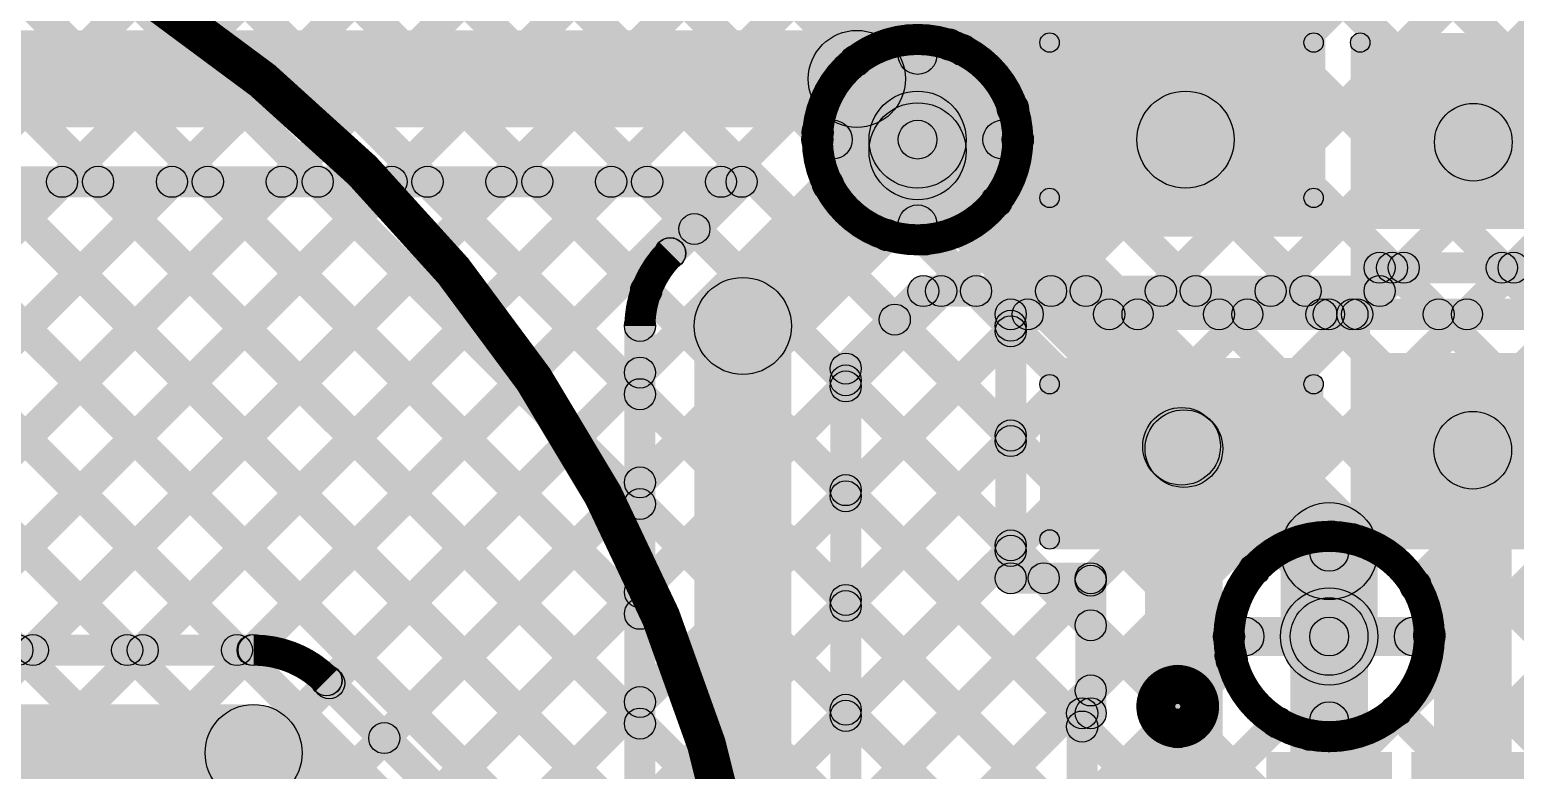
# Model space of a CAD drawing. Header units: millimetres. Extents: x 0 to 5.55, y 0 to 1.02.
# Drawn here: x 1.4253 to 1.8079, y 0.5805 to 0.7713 of the extents above; entities that cross this region are included whole.
import ezdxf

# ---------------------------------------------------------------- set-up
doc = ezdxf.new("R2010")
doc.units = ezdxf.units.MM
doc.header["$MEASUREMENT"] = 0
for name, color, linetype in [('BottomLayer', 5, 'Continuous'), ('BottomOverlay', 54, 'Continuous'), ('BottomPaste', 16, 'Continuous'), ('BottomSolder', 6, 'Continuous'), ('TopLayer', 1, 'Continuous'), ('TopOverlay', 2, 'Continuous'), ('TopSolder', 216, 'Continuous'), ('ViaHoleLayer', 16, 'Continuous')]:
    doc.layers.add(name, color=color, linetype=linetype)

# ---------------------------------------------------------------- blocks, each defined once
blk = doc.blocks.new('SOT_23_6_B_6')
at = {"layer": 'BottomLayer'}
for points in [[(-0.07323, 0.04961), (-0.02913, 0.04961), (-0.02913, 0.0252), (-0.07323, 0.0252)], [(0.02913, 0.04961), (0.07323, 0.04961), (0.07323, 0.0252), (0.02913, 0.0252)], [(-0.07323, 0.0122), (-0.02913, 0.0122), (-0.02913, -0.0122), (-0.07323, -0.0122)], [(0.02913, 0.0122), (0.07323, 0.0122), (0.07323, -0.0122), (0.02913, -0.0122)], [(-0.07323, -0.0252), (-0.02913, -0.0252), (-0.02913, -0.04961), (-0.07323, -0.04961)], [(0.02913, -0.0252), (0.07323, -0.0252), (0.07323, -0.04961), (0.02913, -0.04961)]]:
    blk.add_hatch(color=5, dxfattribs=at).paths.add_polyline_path(points)
at = {"layer": 'BottomOverlay'}
h = blk.add_hatch(color=54, dxfattribs=at)
edge = h.paths.add_edge_path()
edge.add_arc((-0.03, 0.06), 0.005, 0, 360)
for points in [[(0.031, 0.065), (0.031, 0.055), (-0.03, 0.055), (-0.03, 0.065)], [(0.034, -0.055), (0.034, -0.065), (-0.03, -0.065), (-0.03, -0.055)]]:
    blk.add_hatch(color=54, dxfattribs=at).paths.add_polyline_path(points)
h = blk.add_hatch(color=54, dxfattribs=at)
edge = h.paths.add_edge_path()
edge.add_arc((0.031, 0.06), 0.005, 0, 360)
h = blk.add_hatch(color=54, dxfattribs=at)
edge = h.paths.add_edge_path()
edge.add_arc((-0.09466, -0.039), 0.005, 0, 360)
h = blk.add_hatch(color=54, dxfattribs=at)
edge = h.paths.add_edge_path()
edge.add_arc((-0.08334, -0.039), 0.005, 0, 360)
h = blk.add_hatch(color=54, dxfattribs=at)
edge = h.paths.add_edge_path()
edge.add_arc((-0.03, -0.06), 0.005, 0, 360)
h = blk.add_hatch(color=54, dxfattribs=at)
edge = h.paths.add_edge_path()
edge.add_arc((0.034, -0.06), 0.005, 0, 360)
at = {"layer": 'BottomPaste'}
for points in [[(-0.07323, 0.04961), (-0.02913, 0.04961), (-0.02913, 0.0252), (-0.07323, 0.0252)], [(0.02913, 0.04961), (0.07323, 0.04961), (0.07323, 0.0252), (0.02913, 0.0252)], [(-0.07323, 0.0122), (-0.02913, 0.0122), (-0.02913, -0.0122), (-0.07323, -0.0122)], [(0.02913, 0.0122), (0.07323, 0.0122), (0.07323, -0.0122), (0.02913, -0.0122)], [(-0.07323, -0.0252), (-0.02913, -0.0252), (-0.02913, -0.04961), (-0.07323, -0.04961)], [(0.02913, -0.0252), (0.07323, -0.0252), (0.07323, -0.04961), (0.02913, -0.04961)]]:
    blk.add_hatch(color=16, dxfattribs=at).paths.add_polyline_path(points)
at = {"layer": 'BottomSolder'}
for points in [[(-0.07723, 0.05361), (-0.02513, 0.05361), (-0.02513, 0.0212), (-0.07723, 0.0212)], [(0.02513, 0.05361), (0.07723, 0.05361), (0.07723, 0.0212), (0.02513, 0.0212)], [(-0.07723, 0.0162), (-0.02513, 0.0162), (-0.02513, -0.0162), (-0.07723, -0.0162)], [(0.02513, 0.0162), (0.07723, 0.0162), (0.07723, -0.0162), (0.02513, -0.0162)], [(-0.07723, -0.0212), (-0.02513, -0.0212), (-0.02513, -0.05361), (-0.07723, -0.05361)], [(0.02513, -0.0212), (0.07723, -0.0212), (0.07723, -0.05361), (0.02513, -0.05361)]]:
    blk.add_hatch(color=6, dxfattribs=at).paths.add_polyline_path(points)
at = {"layer": 'BottomOverlay', "const_width": 0.01}
blk.add_lwpolyline([(-0.08334, -0.039, 1), (-0.09466, -0.039, 1)], format="xyb", close=True, dxfattribs=at)
at = {"layer": 'BottomOverlay'}
for centre in [(-0.03, 0.06), (0.031, 0.06), (-0.09466, -0.039), (-0.08334, -0.039), (-0.03, -0.06), (0.034, -0.06)]:
    blk.add_circle(centre, 0.005, dxfattribs=at)
blk = doc.blocks.new('RES_0805_B_21')
at = {"layer": 'BottomLayer'}
for points in [[(-0.06, 0.025), (-0.02, 0.025), (-0.02, -0.025), (-0.06, -0.025)], [(0.02, 0.025), (0.06, 0.025), (0.06, -0.025), (0.02, -0.025)]]:
    blk.add_hatch(color=5, dxfattribs=at).paths.add_polyline_path(points)
at = {"layer": 'BottomOverlay'}
h = blk.add_hatch(color=54, dxfattribs=at)
edge = h.paths.add_edge_path()
edge.add_arc((-0.064, 0.029), 0.0025, 0, 360)
h = blk.add_hatch(color=54, dxfattribs=at)
edge = h.paths.add_edge_path()
edge.add_arc((-0.064, 0.029), 0.0025, 0, 360)
for points in [[(0.064, 0.0315), (0.064, 0.0265), (-0.064, 0.0265), (-0.064, 0.0315)], [(-0.0615, -0.029), (-0.0665, -0.029), (-0.0665, 0.029), (-0.0615, 0.029)], [(0.0665, -0.029), (0.0615, -0.029), (0.0615, 0.029), (0.0665, 0.029)], [(0.064, -0.0265), (0.064, -0.0315), (-0.064, -0.0315), (-0.064, -0.0265)]]:
    blk.add_hatch(color=54, dxfattribs=at).paths.add_polyline_path(points)
h = blk.add_hatch(color=54, dxfattribs=at)
edge = h.paths.add_edge_path()
edge.add_arc((0.064, 0.029), 0.0025, 0, 360)
h = blk.add_hatch(color=54, dxfattribs=at)
edge = h.paths.add_edge_path()
edge.add_arc((0.064, 0.029), 0.0025, 0, 360)
h = blk.add_hatch(color=54, dxfattribs=at)
edge = h.paths.add_edge_path()
edge.add_arc((-0.064, -0.029), 0.0025, 0, 360)
h = blk.add_hatch(color=54, dxfattribs=at)
edge = h.paths.add_edge_path()
edge.add_arc((-0.064, -0.029), 0.0025, 0, 360)
h = blk.add_hatch(color=54, dxfattribs=at)
edge = h.paths.add_edge_path()
edge.add_arc((0.064, -0.029), 0.0025, 0, 360)
h = blk.add_hatch(color=54, dxfattribs=at)
edge = h.paths.add_edge_path()
edge.add_arc((0.064, -0.029), 0.0025, 0, 360)
at = {"layer": 'BottomPaste'}
for points in [[(-0.06, 0.025), (-0.02, 0.025), (-0.02, -0.025), (-0.06, -0.025)], [(0.02, 0.025), (0.06, 0.025), (0.06, -0.025), (0.02, -0.025)]]:
    blk.add_hatch(color=16, dxfattribs=at).paths.add_polyline_path(points)
at = {"layer": 'BottomSolder'}
for points in [[(-0.064, 0.029), (-0.016, 0.029), (-0.016, -0.029), (-0.064, -0.029)], [(0.016, 0.029), (0.064, 0.029), (0.064, -0.029), (0.016, -0.029)]]:
    blk.add_hatch(color=6, dxfattribs=at).paths.add_polyline_path(points)
at = {"layer": 'BottomOverlay'}
for centre in [(-0.064, 0.029), (-0.064, 0.029), (0.064, 0.029), (0.064, 0.029), (-0.064, -0.029), (-0.064, -0.029), (0.064, -0.029), (0.064, -0.029)]:
    blk.add_circle(centre, 0.0025, dxfattribs=at)
blk = doc.blocks.new('C__0805_B_28')
at = {"layer": 'BottomLayer'}
for points in [[(-0.06, 0.03), (-0.02, 0.03), (-0.02, -0.03), (-0.06, -0.03)], [(0.02, 0.03), (0.06, 0.03), (0.06, -0.03), (0.02, -0.03)]]:
    blk.add_hatch(color=5, dxfattribs=at).paths.add_polyline_path(points)
at = {"layer": 'BottomOverlay'}
h = blk.add_hatch(color=54, dxfattribs=at)
edge = h.paths.add_edge_path()
edge.add_arc((-0.064, 0.034), 0.0025, 0, 360)
h = blk.add_hatch(color=54, dxfattribs=at)
edge = h.paths.add_edge_path()
edge.add_arc((-0.064, 0.034), 0.0025, 0, 360)
for points in [[(-0.024, 0.0365), (-0.024, 0.0315), (-0.064, 0.0315), (-0.064, 0.0365)], [(0.064, 0.0365), (0.064, 0.0315), (0.024, 0.0315), (0.024, 0.0365)], [(-0.0615, -0.034), (-0.0665, -0.034), (-0.0665, 0.034), (-0.0615, 0.034)], [(0.0665, -0.034), (0.0615, -0.034), (0.0615, 0.034), (0.0665, 0.034)], [(-0.024, -0.0315), (-0.024, -0.0365), (-0.064, -0.0365), (-0.064, -0.0315)], [(0.064, -0.0315), (0.064, -0.0365), (0.024, -0.0365), (0.024, -0.0315)]]:
    blk.add_hatch(color=54, dxfattribs=at).paths.add_polyline_path(points)
h = blk.add_hatch(color=54, dxfattribs=at)
edge = h.paths.add_edge_path()
edge.add_arc((-0.024, 0.034), 0.0025, 0, 360)
h = blk.add_hatch(color=54, dxfattribs=at)
edge = h.paths.add_edge_path()
edge.add_arc((0.024, 0.034), 0.0025, 0, 360)
h = blk.add_hatch(color=54, dxfattribs=at)
edge = h.paths.add_edge_path()
edge.add_arc((0.064, 0.034), 0.0025, 0, 360)
h = blk.add_hatch(color=54, dxfattribs=at)
edge = h.paths.add_edge_path()
edge.add_arc((0.064, 0.034), 0.0025, 0, 360)
h = blk.add_hatch(color=54, dxfattribs=at)
edge = h.paths.add_edge_path()
edge.add_arc((-0.064, -0.034), 0.0025, 0, 360)
h = blk.add_hatch(color=54, dxfattribs=at)
edge = h.paths.add_edge_path()
edge.add_arc((-0.064, -0.034), 0.0025, 0, 360)
h = blk.add_hatch(color=54, dxfattribs=at)
edge = h.paths.add_edge_path()
edge.add_arc((-0.024, -0.034), 0.0025, 0, 360)
h = blk.add_hatch(color=54, dxfattribs=at)
edge = h.paths.add_edge_path()
edge.add_arc((0.024, -0.034), 0.0025, 0, 360)
h = blk.add_hatch(color=54, dxfattribs=at)
edge = h.paths.add_edge_path()
edge.add_arc((0.064, -0.034), 0.0025, 0, 360)
h = blk.add_hatch(color=54, dxfattribs=at)
edge = h.paths.add_edge_path()
edge.add_arc((0.064, -0.034), 0.0025, 0, 360)
at = {"layer": 'BottomPaste'}
for points in [[(-0.06, 0.03), (-0.02, 0.03), (-0.02, -0.03), (-0.06, -0.03)], [(0.02, 0.03), (0.06, 0.03), (0.06, -0.03), (0.02, -0.03)]]:
    blk.add_hatch(color=16, dxfattribs=at).paths.add_polyline_path(points)
at = {"layer": 'BottomSolder'}
for points in [[(-0.06276, 0.03276), (-0.01724, 0.03276), (-0.01724, -0.03276), (-0.06276, -0.03276)], [(0.01724, 0.03276), (0.06276, 0.03276), (0.06276, -0.03276), (0.01724, -0.03276)]]:
    blk.add_hatch(color=6, dxfattribs=at).paths.add_polyline_path(points)
at = {"layer": 'BottomOverlay'}
for centre in [(-0.064, 0.034), (-0.064, 0.034), (-0.024, 0.034), (0.024, 0.034), (0.064, 0.034), (0.064, 0.034), (-0.064, -0.034), (-0.064, -0.034), (-0.024, -0.034), (0.024, -0.034), (0.064, -0.034), (0.064, -0.034)]:
    blk.add_circle(centre, 0.0025, dxfattribs=at)

msp = doc.modelspace()

# ---------------------------------------------------------------- hatches: boundary and pattern name
at = {"layer": 'BottomLayer'}
for points in [[(1.632, 0.718), (1.759, 0.718), (1.759, 0.786), (1.632, 0.786)], [(1.7355, 0.743), (1.7105, 0.743), (1.7105, 0.784), (1.7355, 0.784)], [(0.76863, 0.74614), (0.76863, 0.77114), (1.63836, 0.77114), (1.63836, 0.74614)], [(1.62952, 0.7498), (1.6472, 0.76748), (1.66284, 0.75184), (1.64516, 0.73416)], [(1.79714, 0.73234), (1.79714, 0.75234), (1.893, 0.75234), (1.893, 0.73234)], [(1.61784, 0.68616), (1.60016, 0.70384), (1.64516, 0.74884), (1.66284, 0.73116)], [(1.6665, 0.74), (1.6415, 0.74), (1.6415, 0.743), (1.6665, 0.743)], [(1.15527, 0.30667), (1.14962, 0.31233), (1.57226, 0.73497), (1.57791, 0.72931)], [(1.18356, 0.30667), (1.1779, 0.31233), (1.60054, 0.73497), (1.6062, 0.72931)], [(1.22334, 0.72814), (1.22334, 0.73614), (1.60867, 0.73614), (1.60867, 0.72814)], [(1.27039, 0.72931), (1.27605, 0.73497), (1.46714, 0.54388), (1.46148, 0.53823)], [(1.29868, 0.72931), (1.30434, 0.73497), (1.49387, 0.54543), (1.48821, 0.53978)], [(1.31335, 0.60617), (1.30769, 0.61183), (1.43084, 0.73497), (1.43649, 0.72931)], [(1.32696, 0.72931), (1.33262, 0.73497), (1.58533, 0.48226), (1.57967, 0.4766)], [(1.34164, 0.60617), (1.33598, 0.61183), (1.45912, 0.73497), (1.46478, 0.72931)], [(1.35525, 0.72931), (1.3609, 0.73497), (1.58533, 0.51055), (1.57967, 0.50489)], [(1.36992, 0.60617), (1.36426, 0.61183), (1.48741, 0.73497), (1.49306, 0.72931)], [(1.38353, 0.72931), (1.38919, 0.73497), (1.58533, 0.53883), (1.57967, 0.53317)], [(1.39662, 0.60459), (1.39096, 0.61025), (1.51569, 0.73497), (1.52135, 0.72931)], [(1.40884, 0.58853), (1.40319, 0.59418), (1.54397, 0.73497), (1.54963, 0.72931)], [(1.41182, 0.72931), (1.41747, 0.73497), (1.58533, 0.56711), (1.57967, 0.56146)], [(1.4401, 0.72931), (1.44576, 0.73497), (1.58533, 0.5954), (1.57967, 0.58974)], [(1.46838, 0.72931), (1.47404, 0.73497), (1.58533, 0.62368), (1.57967, 0.61803)], [(1.49667, 0.72931), (1.50233, 0.73497), (1.58533, 0.65197), (1.57967, 0.64631)], [(1.52495, 0.72931), (1.53061, 0.73497), (1.58533, 0.68025), (1.57967, 0.67459)], [(1.55324, 0.72931), (1.55889, 0.73497), (1.58694, 0.70693), (1.58128, 0.70127)], [(1.58152, 0.72931), (1.58718, 0.73497), (1.59934, 0.72281), (1.59368, 0.71716)], [(1.59312, 0.71094), (1.58747, 0.7166), (1.60584, 0.73497), (1.61149, 0.72931)], [(1.77005, 0.69517), (1.76439, 0.70083), (1.77639, 0.71283), (1.78205, 0.70717)], [(1.773, 0.706), (1.773, 0.714), (1.836, 0.714), (1.836, 0.706)], [(1.77337, 0.70717), (1.77903, 0.71283), (1.79103, 0.70083), (1.78537, 0.69517)], [(1.79833, 0.69517), (1.79267, 0.70083), (1.80467, 0.71283), (1.81033, 0.70717)], [(1.80165, 0.70717), (1.80731, 0.71283), (1.81931, 0.70083), (1.81365, 0.69517)], [(1.65548, 0.7), (1.65548, 0.708), (1.773, 0.708), (1.773, 0.7)], [(1.777, 0.704), (1.769, 0.704), (1.769, 0.71), (1.777, 0.71)], [(1.63833, 0.67659), (1.63267, 0.68225), (1.65725, 0.70683), (1.66291, 0.70117)], [(1.63833, 0.68119), (1.63267, 0.68685), (1.65265, 0.70683), (1.65831, 0.70117)], [(1.66623, 0.70117), (1.67189, 0.70683), (1.68083, 0.69789), (1.67517, 0.69223)], [(1.68519, 0.69517), (1.67954, 0.70083), (1.68554, 0.70683), (1.69119, 0.70117)], [(1.69452, 0.70117), (1.70017, 0.70683), (1.70617, 0.70083), (1.70052, 0.69517)], [(1.71348, 0.69517), (1.70782, 0.70083), (1.71382, 0.70683), (1.71948, 0.70117)], [(1.7228, 0.70117), (1.72846, 0.70683), (1.73446, 0.70083), (1.7288, 0.69517)], [(1.74176, 0.69517), (1.73611, 0.70083), (1.74211, 0.70683), (1.74776, 0.70117)], [(1.75108, 0.70117), (1.75674, 0.70683), (1.76274, 0.70083), (1.75708, 0.69517)], [(1.68083, 0.69081), (1.67517, 0.69646), (1.67954, 0.70083), (1.68519, 0.69517)], [(1.678, 0.694), (1.678, 0.702), (1.758, 0.702), (1.758, 0.694)], [(1.758, 0.694), (1.758, 0.702), (1.766, 0.702), (1.766, 0.694)], [(1.758, 0.694), (1.758, 0.702), (1.766, 0.702), (1.766, 0.694)], [(1.766, 0.694), (1.766, 0.702), (1.836, 0.702), (1.836, 0.694)], [(1.63833, 0.64831), (1.63267, 0.65396), (1.67517, 0.69646), (1.68083, 0.69081)], [(1.6453, 0.69382), (1.65095, 0.69948), (1.68083, 0.6696), (1.67517, 0.66395)], [(1.682, 0.63), (1.674, 0.63), (1.674, 0.698), (1.682, 0.698)], [(1.5865, 0.29), (1.5785, 0.29), (1.5785, 0.695), (1.5865, 0.695)], [(1.6215, 0.29), (1.5965, 0.29), (1.5965, 0.695), (1.6215, 0.695)], [(1.21184, 0.30667), (1.20618, 0.31233), (1.57967, 0.68582), (1.58533, 0.68016)], [(1.6395, 0.30098), (1.6315, 0.30098), (1.6315, 0.68402), (1.6395, 0.68402)], [(1.63267, 0.67816), (1.63833, 0.68382), (1.68083, 0.64132), (1.67517, 0.63566)], [(1.71493, 0.65693), (1.72907, 0.67107), (1.72967, 0.67047), (1.71553, 0.65633)], [(1.63833, 0.62002), (1.63267, 0.62568), (1.67517, 0.66818), (1.68083, 0.66252)], [(1.7326, 0.55918), (1.7126, 0.55918), (1.7126, 0.6634), (1.7326, 0.6634)], [(1.807, 0.55958), (1.787, 0.55958), (1.787, 0.663), (1.807, 0.663)], [(1.47531, 0.54186), (1.46966, 0.54751), (1.57967, 0.65753), (1.58533, 0.65187)], [(1.63267, 0.64988), (1.63833, 0.65554), (1.69922, 0.59464), (1.69357, 0.58899)], [(1.63833, 0.59174), (1.63267, 0.59739), (1.67517, 0.63989), (1.68083, 0.63424)], [(1.63833, 0.56345), (1.63267, 0.56911), (1.69577, 0.63221), (1.70143, 0.62655)], [(1.678, 0.626), (1.678, 0.634), (1.6986, 0.634), (1.6986, 0.626)], [(1.68366, 0.62717), (1.68932, 0.63283), (1.70143, 0.62072), (1.69577, 0.61506)], [(1.4985, 0.53677), (1.49285, 0.54242), (1.57967, 0.62925), (1.58533, 0.62359)], [(1.7026, 0.59523), (1.6946, 0.59523), (1.6946, 0.63), (1.7026, 0.63)], [(1.63267, 0.62159), (1.63833, 0.62725), (1.69922, 0.56636), (1.69357, 0.5607)], [(1.77, 0.55918), (1.75, 0.55918), (1.75, 0.615), (1.77, 0.615)], [(1.50825, 0.51823), (1.50259, 0.52388), (1.57967, 0.60096), (1.58533, 0.59531)], [(1.63833, 0.53517), (1.63267, 0.54083), (1.69577, 0.60392), (1.70143, 0.59827)], [(1.63267, 0.59331), (1.63833, 0.59897), (1.69922, 0.53807), (1.69357, 0.53242)], [(1.70039, 0.52313), (1.69239, 0.52313), (1.69239, 0.59523), (1.70039, 0.59523)]]:
    msp.add_hatch(color=5, dxfattribs=at).paths.add_polyline_path(points)
h = msp.add_hatch(color=5, dxfattribs=at)
edge = h.paths.add_edge_path()
edge.add_arc((1.63836, 0.75864), 0.0125, 0, 360)
h = msp.add_hatch(color=5, dxfattribs=at)
edge = h.paths.add_edge_path()
edge.add_arc((1.63836, 0.75864), 0.0125, 0, 360)
h = msp.add_hatch(color=5, dxfattribs=at)
edge = h.paths.add_edge_path()
edge.add_arc((1.654, 0.743), 0.0125, 0, 360)
h = msp.add_hatch(color=5, dxfattribs=at)
edge = h.paths.add_edge_path()
edge.add_arc((1.654, 0.743), 0.0125, 0, 360)
h = msp.add_hatch(color=5, dxfattribs=at)
edge = h.paths.add_edge_path()
edge.add_arc((1.654, 0.743), 0.01181, 0, 360)
h = msp.add_hatch(color=5, dxfattribs=at)
edge = h.paths.add_edge_path()
edge.add_arc((1.723, 0.743), 0.0125, 0, 360)
h = msp.add_hatch(color=5, dxfattribs=at)
edge = h.paths.add_edge_path()
edge.add_arc((1.654, 0.74), 0.0125, 0, 360)
h = msp.add_hatch(color=5, dxfattribs=at)
edge = h.paths.add_edge_path()
edge.add_arc((1.654, 0.74), 0.0125, 0, 360)
h = msp.add_hatch(color=5, dxfattribs=at)
edge = h.paths.add_edge_path()
edge.add_arc((1.79714, 0.74234), 0.01, 0, 360)
h = msp.add_hatch(color=5, dxfattribs=at)
edge = h.paths.add_edge_path()
edge.add_arc((1.43366, 0.73214), 0.004, 0, 360)
h = msp.add_hatch(color=5, dxfattribs=at)
edge = h.paths.add_edge_path()
edge.add_arc((1.44293, 0.73214), 0.004, 0, 360)
h = msp.add_hatch(color=5, dxfattribs=at)
edge = h.paths.add_edge_path()
edge.add_arc((1.46195, 0.73214), 0.004, 0, 360)
h = msp.add_hatch(color=5, dxfattribs=at)
edge = h.paths.add_edge_path()
edge.add_arc((1.47121, 0.73214), 0.004, 0, 360)
h = msp.add_hatch(color=5, dxfattribs=at)
edge = h.paths.add_edge_path()
edge.add_arc((1.49023, 0.73214), 0.004, 0, 360)
h = msp.add_hatch(color=5, dxfattribs=at)
edge = h.paths.add_edge_path()
edge.add_arc((1.4995, 0.73214), 0.004, 0, 360)
h = msp.add_hatch(color=5, dxfattribs=at)
edge = h.paths.add_edge_path()
edge.add_arc((1.51852, 0.73214), 0.004, 0, 360)
h = msp.add_hatch(color=5, dxfattribs=at)
edge = h.paths.add_edge_path()
edge.add_arc((1.52778, 0.73214), 0.004, 0, 360)
h = msp.add_hatch(color=5, dxfattribs=at)
edge = h.paths.add_edge_path()
edge.add_arc((1.5468, 0.73214), 0.004, 0, 360)
h = msp.add_hatch(color=5, dxfattribs=at)
edge = h.paths.add_edge_path()
edge.add_arc((1.55607, 0.73214), 0.004, 0, 360)
h = msp.add_hatch(color=5, dxfattribs=at)
edge = h.paths.add_edge_path()
edge.add_arc((1.57509, 0.73214), 0.004, 0, 360)
h = msp.add_hatch(color=5, dxfattribs=at)
edge = h.paths.add_edge_path()
edge.add_arc((1.58435, 0.73214), 0.004, 0, 360)
h = msp.add_hatch(color=5, dxfattribs=at)
edge = h.paths.add_edge_path()
edge.add_arc((1.60337, 0.73214), 0.004, 0, 360)
h = msp.add_hatch(color=5, dxfattribs=at)
edge = h.paths.add_edge_path()
edge.add_arc((1.60867, 0.73214), 0.004, 0, 360)
h = msp.add_hatch(color=5, dxfattribs=at)
edge = h.paths.add_edge_path()
edge.add_arc((1.60867, 0.73214), 0.004, 0, 360)
h = msp.add_hatch(color=5, dxfattribs=at)
edge = h.paths.add_edge_path()
edge.add_arc((1.59651, 0.71998), 0.004, 0, 360)
h = msp.add_hatch(color=5, dxfattribs=at)
edge = h.paths.add_edge_path()
edge.add_arc((1.59026, 0.71374), 0.004, 0, 360)
h = msp.add_hatch(color=5, dxfattribs=at)
edge = h.paths.add_edge_path()
edge.add_arc((1.5903, 0.71377), 0.004, 0, 360)
h = msp.add_hatch(color=5, dxfattribs=at)
edge = h.paths.add_edge_path()
edge.add_arc((1.5903, 0.71377), 0.004, 0, 360)
h = msp.add_hatch(color=5, dxfattribs=at)
edge = h.paths.add_edge_path()
edge.add_arc((1.773, 0.71), 0.004, 0, 360)
h = msp.add_hatch(color=5, dxfattribs=at)
edge = h.paths.add_edge_path()
edge.add_arc((1.773, 0.71), 0.004, 0, 360)
h = msp.add_hatch(color=5, dxfattribs=at)
edge = h.paths.add_edge_path()
edge.add_arc((1.7762, 0.71), 0.004, 0, 360)
h = msp.add_hatch(color=5, dxfattribs=at)
edge = h.paths.add_edge_path()
edge.add_arc((1.77922, 0.71), 0.004, 0, 360)
h = msp.add_hatch(color=5, dxfattribs=at)
edge = h.paths.add_edge_path()
edge.add_arc((1.80448, 0.71), 0.004, 0, 360)
h = msp.add_hatch(color=5, dxfattribs=at)
edge = h.paths.add_edge_path()
edge.add_arc((1.8075, 0.71), 0.004, 0, 360)
h = msp.add_hatch(color=5, dxfattribs=at)
edge = h.paths.add_edge_path()
edge.add_arc((1.58411, 0.7041), 0.004, 0, 360)
h = msp.add_hatch(color=5, dxfattribs=at)
edge = h.paths.add_edge_path()
edge.add_arc((1.65548, 0.704), 0.004, 0, 360)
h = msp.add_hatch(color=5, dxfattribs=at)
edge = h.paths.add_edge_path()
edge.add_arc((1.65548, 0.704), 0.004, 0, 360)
h = msp.add_hatch(color=5, dxfattribs=at)
edge = h.paths.add_edge_path()
edge.add_arc((1.66008, 0.704), 0.004, 0, 360)
h = msp.add_hatch(color=5, dxfattribs=at)
edge = h.paths.add_edge_path()
edge.add_arc((1.66906, 0.704), 0.004, 0, 360)
h = msp.add_hatch(color=5, dxfattribs=at)
edge = h.paths.add_edge_path()
edge.add_arc((1.68837, 0.704), 0.004, 0, 360)
h = msp.add_hatch(color=5, dxfattribs=at)
edge = h.paths.add_edge_path()
edge.add_arc((1.69734, 0.704), 0.004, 0, 360)
h = msp.add_hatch(color=5, dxfattribs=at)
edge = h.paths.add_edge_path()
edge.add_arc((1.71665, 0.704), 0.004, 0, 360)
h = msp.add_hatch(color=5, dxfattribs=at)
edge = h.paths.add_edge_path()
edge.add_arc((1.72563, 0.704), 0.004, 0, 360)
h = msp.add_hatch(color=5, dxfattribs=at)
edge = h.paths.add_edge_path()
edge.add_arc((1.74493, 0.704), 0.004, 0, 360)
h = msp.add_hatch(color=5, dxfattribs=at)
edge = h.paths.add_edge_path()
edge.add_arc((1.75391, 0.704), 0.004, 0, 360)
h = msp.add_hatch(color=5, dxfattribs=at)
edge = h.paths.add_edge_path()
edge.add_arc((1.773, 0.704), 0.004, 0, 360)
h = msp.add_hatch(color=5, dxfattribs=at)
edge = h.paths.add_edge_path()
edge.add_arc((1.773, 0.704), 0.004, 0, 360)
h = msp.add_hatch(color=5, dxfattribs=at)
edge = h.paths.add_edge_path()
edge.add_arc((1.609, 0.695), 0.0125, 0, 360)
h = msp.add_hatch(color=5, dxfattribs=at)
edge = h.paths.add_edge_path()
edge.add_arc((1.609, 0.695), 0.0125, 0, 360)
h = msp.add_hatch(color=5, dxfattribs=at)
edge = h.paths.add_edge_path()
edge.add_arc((1.64813, 0.69665), 0.004, 0, 360)
h = msp.add_hatch(color=5, dxfattribs=at)
edge = h.paths.add_edge_path()
edge.add_arc((1.678, 0.698), 0.004, 0, 360)
h = msp.add_hatch(color=5, dxfattribs=at)
edge = h.paths.add_edge_path()
edge.add_arc((1.678, 0.698), 0.004, 0, 360)
h = msp.add_hatch(color=5, dxfattribs=at)
edge = h.paths.add_edge_path()
edge.add_arc((1.68237, 0.698), 0.004, 0, 360)
h = msp.add_hatch(color=5, dxfattribs=at)
edge = h.paths.add_edge_path()
edge.add_arc((1.68237, 0.698), 0.004, 0, 360)
h = msp.add_hatch(color=5, dxfattribs=at)
edge = h.paths.add_edge_path()
edge.add_arc((1.70334, 0.698), 0.004, 0, 360)
h = msp.add_hatch(color=5, dxfattribs=at)
edge = h.paths.add_edge_path()
edge.add_arc((1.71065, 0.698), 0.004, 0, 360)
h = msp.add_hatch(color=5, dxfattribs=at)
edge = h.paths.add_edge_path()
edge.add_arc((1.73163, 0.698), 0.004, 0, 360)
h = msp.add_hatch(color=5, dxfattribs=at)
edge = h.paths.add_edge_path()
edge.add_arc((1.73893, 0.698), 0.004, 0, 360)
h = msp.add_hatch(color=5, dxfattribs=at)
edge = h.paths.add_edge_path()
edge.add_arc((1.758, 0.698), 0.004, 0, 360)
h = msp.add_hatch(color=5, dxfattribs=at)
edge = h.paths.add_edge_path()
edge.add_arc((1.758, 0.698), 0.004, 0, 360)
h = msp.add_hatch(color=5, dxfattribs=at)
edge = h.paths.add_edge_path()
edge.add_arc((1.758, 0.698), 0.004, 0, 360)
h = msp.add_hatch(color=5, dxfattribs=at)
edge = h.paths.add_edge_path()
edge.add_arc((1.75991, 0.698), 0.004, 0, 360)
h = msp.add_hatch(color=5, dxfattribs=at)
edge = h.paths.add_edge_path()
edge.add_arc((1.766, 0.698), 0.004, 0, 360)
h = msp.add_hatch(color=5, dxfattribs=at)
edge = h.paths.add_edge_path()
edge.add_arc((1.766, 0.698), 0.004, 0, 360)
h = msp.add_hatch(color=5, dxfattribs=at)
edge = h.paths.add_edge_path()
edge.add_arc((1.766, 0.698), 0.004, 0, 360)
h = msp.add_hatch(color=5, dxfattribs=at)
edge = h.paths.add_edge_path()
edge.add_arc((1.76722, 0.698), 0.004, 0, 360)
h = msp.add_hatch(color=5, dxfattribs=at)
edge = h.paths.add_edge_path()
edge.add_arc((1.7882, 0.698), 0.004, 0, 360)
h = msp.add_hatch(color=5, dxfattribs=at)
edge = h.paths.add_edge_path()
edge.add_arc((1.7955, 0.698), 0.004, 0, 360)
h = msp.add_hatch(color=5, dxfattribs=at)
edge = h.paths.add_edge_path()
edge.add_arc((1.5825, 0.695), 0.004, 0, 360)
h = msp.add_hatch(color=5, dxfattribs=at)
edge = h.paths.add_edge_path()
edge.add_arc((1.5825, 0.695), 0.004, 0, 360)
h = msp.add_hatch(color=5, dxfattribs=at)
edge = h.paths.add_edge_path()
edge.add_arc((1.5825, 0.695), 0.004, 0, 360)
h = msp.add_hatch(color=5, dxfattribs=at)
edge = h.paths.add_edge_path()
edge.add_arc((1.678, 0.69506), 0.004, 0, 360)
h = msp.add_hatch(color=5, dxfattribs=at)
edge = h.paths.add_edge_path()
edge.add_arc((1.678, 0.69363), 0.004, 0, 360)
h = msp.add_hatch(color=5, dxfattribs=at)
edge = h.paths.add_edge_path()
edge.add_arc((1.678, 0.69363), 0.004, 0, 360)
h = msp.add_hatch(color=5, dxfattribs=at)
edge = h.paths.add_edge_path()
edge.add_arc((1.5825, 0.68299), 0.004, 0, 360)
h = msp.add_hatch(color=5, dxfattribs=at)
edge = h.paths.add_edge_path()
edge.add_arc((1.6355, 0.68402), 0.004, 0, 360)
h = msp.add_hatch(color=5, dxfattribs=at)
edge = h.paths.add_edge_path()
edge.add_arc((1.6355, 0.68402), 0.004, 0, 360)
h = msp.add_hatch(color=5, dxfattribs=at)
edge = h.paths.add_edge_path()
edge.add_arc((1.6355, 0.68099), 0.004, 0, 360)
h = msp.add_hatch(color=5, dxfattribs=at)
edge = h.paths.add_edge_path()
edge.add_arc((1.5825, 0.67742), 0.004, 0, 360)
h = msp.add_hatch(color=5, dxfattribs=at)
edge = h.paths.add_edge_path()
edge.add_arc((1.6355, 0.67942), 0.004, 0, 360)
h = msp.add_hatch(color=5, dxfattribs=at)
edge = h.paths.add_edge_path()
edge.add_arc((1.722, 0.664), 0.01, 0, 360)
h = msp.add_hatch(color=5, dxfattribs=at)
edge = h.paths.add_edge_path()
edge.add_arc((1.7226, 0.6634), 0.01, 0, 360)
h = msp.add_hatch(color=5, dxfattribs=at)
edge = h.paths.add_edge_path()
edge.add_arc((1.7226, 0.6634), 0.01, 0, 360)
h = msp.add_hatch(color=5, dxfattribs=at)
edge = h.paths.add_edge_path()
edge.add_arc((1.678, 0.66678), 0.004, 0, 360)
h = msp.add_hatch(color=5, dxfattribs=at)
edge = h.paths.add_edge_path()
edge.add_arc((1.797, 0.663), 0.01, 0, 360)
h = msp.add_hatch(color=5, dxfattribs=at)
edge = h.paths.add_edge_path()
edge.add_arc((1.678, 0.66535), 0.004, 0, 360)
h = msp.add_hatch(color=5, dxfattribs=at)
edge = h.paths.add_edge_path()
edge.add_arc((1.5825, 0.6547), 0.004, 0, 360)
h = msp.add_hatch(color=5, dxfattribs=at)
edge = h.paths.add_edge_path()
edge.add_arc((1.6355, 0.65271), 0.004, 0, 360)
h = msp.add_hatch(color=5, dxfattribs=at)
edge = h.paths.add_edge_path()
edge.add_arc((1.6355, 0.65113), 0.004, 0, 360)
h = msp.add_hatch(color=5, dxfattribs=at)
edge = h.paths.add_edge_path()
edge.add_arc((1.5825, 0.64914), 0.004, 0, 360)
h = msp.add_hatch(color=5, dxfattribs=at)
edge = h.paths.add_edge_path()
edge.add_arc((1.678, 0.63849), 0.004, 0, 360)
h = msp.add_hatch(color=5, dxfattribs=at)
edge = h.paths.add_edge_path()
edge.add_arc((1.678, 0.63707), 0.004, 0, 360)
h = msp.add_hatch(color=5, dxfattribs=at)
edge = h.paths.add_edge_path()
edge.add_arc((1.678, 0.63), 0.004, 0, 360)
h = msp.add_hatch(color=5, dxfattribs=at)
edge = h.paths.add_edge_path()
edge.add_arc((1.678, 0.63), 0.004, 0, 360)
h = msp.add_hatch(color=5, dxfattribs=at)
edge = h.paths.add_edge_path()
edge.add_arc((1.68649, 0.63), 0.004, 0, 360)
h = msp.add_hatch(color=5, dxfattribs=at)
edge = h.paths.add_edge_path()
edge.add_arc((1.6986, 0.63), 0.004, 0, 360)
h = msp.add_hatch(color=5, dxfattribs=at)
edge = h.paths.add_edge_path()
edge.add_arc((1.6986, 0.63), 0.004, 0, 360)
h = msp.add_hatch(color=5, dxfattribs=at)
edge = h.paths.add_edge_path()
edge.add_arc((1.6986, 0.62938), 0.004, 0, 360)
h = msp.add_hatch(color=5, dxfattribs=at)
edge = h.paths.add_edge_path()
edge.add_arc((1.5825, 0.62642), 0.004, 0, 360)
h = msp.add_hatch(color=5, dxfattribs=at)
edge = h.paths.add_edge_path()
edge.add_arc((1.6355, 0.62442), 0.004, 0, 360)
h = msp.add_hatch(color=5, dxfattribs=at)
edge = h.paths.add_edge_path()
edge.add_arc((1.5825, 0.62085), 0.004, 0, 360)
h = msp.add_hatch(color=5, dxfattribs=at)
edge = h.paths.add_edge_path()
edge.add_arc((1.6355, 0.62285), 0.004, 0, 360)
h = msp.add_hatch(color=5, dxfattribs=at)
edge = h.paths.add_edge_path()
edge.add_arc((1.76, 0.615), 0.01181, 0, 360)
h = msp.add_hatch(color=5, dxfattribs=at)
edge = h.paths.add_edge_path()
edge.add_arc((1.76, 0.615), 0.01, 0, 360)
h = msp.add_hatch(color=5, dxfattribs=at)
edge = h.paths.add_edge_path()
edge.add_arc((1.6986, 0.61789), 0.004, 0, 360)
h = msp.add_hatch(color=5, dxfattribs=at)
edge = h.paths.add_edge_path()
edge.add_arc((1.6986, 0.6011), 0.004, 0, 360)
h = msp.add_hatch(color=5, dxfattribs=at)
edge = h.paths.add_edge_path()
edge.add_arc((1.5825, 0.59813), 0.004, 0, 360)
h = msp.add_hatch(color=5, dxfattribs=at)
edge = h.paths.add_edge_path()
edge.add_arc((1.6355, 0.59614), 0.004, 0, 360)
h = msp.add_hatch(color=5, dxfattribs=at)
edge = h.paths.add_edge_path()
edge.add_arc((1.6355, 0.59457), 0.004, 0, 360)
h = msp.add_hatch(color=5, dxfattribs=at)
edge = h.paths.add_edge_path()
edge.add_arc((1.69639, 0.59523), 0.004, 0, 360)
h = msp.add_hatch(color=5, dxfattribs=at)
edge = h.paths.add_edge_path()
edge.add_arc((1.6986, 0.59523), 0.004, 0, 360)
h = msp.add_hatch(color=5, dxfattribs=at)
edge = h.paths.add_edge_path()
edge.add_arc((1.5825, 0.59257), 0.004, 0, 360)
h = msp.add_hatch(color=5, dxfattribs=at)
edge = h.paths.add_edge_path()
edge.add_arc((1.69639, 0.59181), 0.004, 0, 360)
at = {"layer": 'BottomSolder'}
h = msp.add_hatch(color=6, dxfattribs=at)
edge = h.paths.add_edge_path()
edge.add_arc((1.654, 0.743), 0.00991, 0, 360)
at = {"layer": 'TopLayer'}
for points in [[(1.31033, 0.63144), (1.30468, 0.6371), (1.47491, 0.80733), (1.48057, 0.80167)], [(1.31783, 0.55409), (1.31218, 0.55974), (1.55976, 0.80733), (1.56542, 0.80167)], [(1.31783, 0.58237), (1.31218, 0.58803), (1.53148, 0.80733), (1.53714, 0.80167)], [(1.31783, 0.61065), (1.31218, 0.61631), (1.50319, 0.80733), (1.50885, 0.80167)], [(1.36774, 0.80167), (1.3734, 0.80733), (1.8174, 0.36333), (1.81174, 0.35767)], [(1.4007, 0.60867), (1.39505, 0.61433), (1.58805, 0.80733), (1.5937, 0.80167)], [(1.39603, 0.80167), (1.40168, 0.80733), (1.84568, 0.36333), (1.84003, 0.35767)], [(1.42899, 0.60867), (1.42333, 0.61433), (1.61633, 0.80733), (1.62199, 0.80167)], [(1.42431, 0.80167), (1.42997, 0.80733), (1.87397, 0.36333), (1.86831, 0.35767)], [(1.45727, 0.60867), (1.45162, 0.61433), (1.64462, 0.80733), (1.65027, 0.80167)], [(1.45259, 0.80167), (1.45825, 0.80733), (1.90225, 0.36333), (1.89659, 0.35767)], [(1.48556, 0.60867), (1.4799, 0.61433), (1.6729, 0.80733), (1.67856, 0.80167)], [(1.48088, 0.80167), (1.48654, 0.80733), (1.93054, 0.36333), (1.92488, 0.35767)], [(1.50916, 0.80167), (1.51482, 0.80733), (1.95882, 0.36333), (1.95316, 0.35767)], [(1.53361, 0.57187), (1.52795, 0.57753), (1.75775, 0.80733), (1.76341, 0.80167)], [(1.53745, 0.80167), (1.5431, 0.80733), (1.73748, 0.61295), (1.73183, 0.60729)], [(1.54775, 0.55773), (1.54209, 0.56338), (1.78604, 0.80733), (1.79169, 0.80167)], [(1.56189, 0.54358), (1.55624, 0.54924), (1.81432, 0.80733), (1.81998, 0.80167)], [(1.56573, 0.80167), (1.57139, 0.80733), (1.63108, 0.74764), (1.62542, 0.74198)], [(1.57603, 0.52944), (1.57038, 0.5351), (1.84261, 0.80733), (1.84826, 0.80167)], [(1.59018, 0.5153), (1.58452, 0.52096), (1.87089, 0.80733), (1.87655, 0.80167)], [(1.59402, 0.80167), (1.59967, 0.80733), (1.64088, 0.76612), (1.63522, 0.76047)], [(1.60432, 0.50116), (1.59866, 0.50682), (1.89917, 0.80733), (1.90483, 0.80167)], [(1.6223, 0.80167), (1.62796, 0.80733), (1.66496, 0.77032), (1.6593, 0.76467)], [(1.64674, 0.45873), (1.64109, 0.46439), (1.98403, 0.80733), (1.98968, 0.80167)], [(1.65058, 0.80167), (1.65624, 0.80733), (2.10024, 0.36333), (2.09458, 0.35767)], [(1.66089, 0.44459), (1.65523, 0.45025), (2.01231, 0.80733), (2.01797, 0.80167)], [(1.66841, 0.76324), (1.66275, 0.7689), (1.70118, 0.80733), (1.70684, 0.80167)], [(1.68143, 0.74798), (1.67577, 0.75363), (1.72947, 0.80733), (1.73513, 0.80167)], [(1.67887, 0.80167), (1.68453, 0.80733), (2.12853, 0.36333), (2.12287, 0.35767)], [(1.70715, 0.80167), (1.71281, 0.80733), (2.15681, 0.36333), (2.15115, 0.35767)], [(1.73544, 0.80167), (1.74109, 0.80733), (2.18509, 0.36333), (2.17944, 0.35767)], [(1.76874, 0.6373), (1.76308, 0.64295), (1.92746, 0.80733), (1.93312, 0.80167)], [(1.76372, 0.80167), (1.76938, 0.80733), (2.21338, 0.36333), (2.20772, 0.35767)], [(1.78504, 0.62531), (1.77939, 0.63097), (1.95574, 0.80733), (1.9614, 0.80167)], [(1.3498, 0.79133), (1.35546, 0.79698), (1.78911, 0.36333), (1.78346, 0.35767)], [(1.33566, 0.77718), (1.34132, 0.78284), (1.76083, 0.36333), (1.75517, 0.35767)], [(1.32152, 0.76304), (1.32718, 0.7687), (1.48155, 0.61433), (1.47589, 0.60867)], [(1.659, 0.743), (1.649, 0.743), (1.649, 0.76481), (1.659, 0.76481)], [(1.30738, 0.7489), (1.31303, 0.75456), (1.45326, 0.61433), (1.4476, 0.60867)], [(1.67567, 0.7483), (1.68132, 0.75396), (2.07196, 0.36333), (2.0663, 0.35767)], [(1.64516, 0.73416), (1.66284, 0.75184), (1.76884, 0.64584), (1.75116, 0.62816)], [(1.63219, 0.738), (1.63219, 0.748), (1.654, 0.748), (1.654, 0.738)], [(1.654, 0.738), (1.654, 0.748), (1.67581, 0.748), (1.67581, 0.738)], [(1.659, 0.72119), (1.649, 0.72119), (1.649, 0.743), (1.659, 0.743)], [(1.50532, 0.60015), (1.49967, 0.60581), (1.6281, 0.73425), (1.63376, 0.72859)], [(1.67147, 0.72422), (1.67712, 0.72988), (1.76337, 0.64363), (1.75771, 0.63798)], [(1.51947, 0.58601), (1.51381, 0.59167), (1.64337, 0.72123), (1.64902, 0.71557)], [(1.65298, 0.71442), (1.65864, 0.72008), (1.74363, 0.63508), (1.73798, 0.62943)], [(1.7725, 0.615), (1.7475, 0.615), (1.7475, 0.637), (1.7725, 0.637)], [(1.765, 0.615), (1.755, 0.615), (1.755, 0.63681), (1.765, 0.63681)], [(1.73819, 0.61), (1.73819, 0.62), (1.76, 0.62), (1.76, 0.61)], [(1.76, 0.61), (1.76, 0.62), (1.78181, 0.62), (1.78181, 0.61)], [(1.78298, 0.61271), (1.78863, 0.61837), (2.04367, 0.36333), (2.03802, 0.35767)], [(1.381, 0.6075), (1.381, 0.6155), (1.483, 0.6155), (1.483, 0.6075)], [(1.765, 0.59319), (1.755, 0.59319), (1.755, 0.615), (1.765, 0.615)], [(1.61846, 0.48702), (1.6128, 0.49267), (1.73205, 0.61192), (1.7377, 0.60626)], [(1.49894, 0.60088), (1.5046, 0.60653), (1.74781, 0.36333), (1.74215, 0.35767)], [(1.381, 0.5725), (1.381, 0.5975), (1.483, 0.5975), (1.483, 0.5725)], [(1.77443, 0.59298), (1.78008, 0.59863), (2.01539, 0.36333), (2.00973, 0.35767)], [(1.47416, 0.57616), (1.49184, 0.59384), (1.74284, 0.34284), (1.72516, 0.32516)], [(1.6326, 0.47287), (1.62695, 0.47853), (1.74403, 0.59561), (1.74969, 0.58996)], [(1.75229, 0.58683), (1.75795, 0.59248), (1.9871, 0.36333), (1.98145, 0.35767)]]:
    msp.add_hatch(color=1, dxfattribs=at).paths.add_polyline_path(points)
h = msp.add_hatch(color=1, dxfattribs=at)
edge = h.paths.add_edge_path()
edge.add_arc((1.654, 0.76481), 0.005, 0, 360)
h = msp.add_hatch(color=1, dxfattribs=at)
edge = h.paths.add_edge_path()
edge.add_arc((1.66213, 0.7675), 0.004, 0, 360)
h = msp.add_hatch(color=1, dxfattribs=at)
edge = h.paths.add_edge_path()
edge.add_arc((1.66558, 0.76607), 0.004, 0, 360)
h = msp.add_hatch(color=1, dxfattribs=at)
edge = h.paths.add_edge_path()
edge.add_arc((1.63805, 0.76329), 0.004, 0, 360)
h = msp.add_hatch(color=1, dxfattribs=at)
edge = h.paths.add_edge_path()
edge.add_arc((1.654, 0.743), 0.0125, 0, 360)
h = msp.add_hatch(color=1, dxfattribs=at)
edge = h.paths.add_edge_path()
edge.add_arc((1.654, 0.743), 0.01181, 0, 360)
h = msp.add_hatch(color=1, dxfattribs=at)
edge = h.paths.add_edge_path()
edge.add_arc((1.6785, 0.75113), 0.004, 0, 360)
h = msp.add_hatch(color=1, dxfattribs=at)
edge = h.paths.add_edge_path()
edge.add_arc((1.6786, 0.75081), 0.004, 0, 360)
h = msp.add_hatch(color=1, dxfattribs=at)
edge = h.paths.add_edge_path()
edge.add_arc((1.62819, 0.743), 0.004, 0, 360)
h = msp.add_hatch(color=1, dxfattribs=at)
edge = h.paths.add_edge_path()
edge.add_arc((1.62825, 0.74481), 0.004, 0, 360)
h = msp.add_hatch(color=1, dxfattribs=at)
edge = h.paths.add_edge_path()
edge.add_arc((1.63219, 0.743), 0.005, 0, 360)
h = msp.add_hatch(color=1, dxfattribs=at)
edge = h.paths.add_edge_path()
edge.add_arc((1.654, 0.743), 0.005, 0, 360)
h = msp.add_hatch(color=1, dxfattribs=at)
edge = h.paths.add_edge_path()
edge.add_arc((1.654, 0.743), 0.005, 0, 360)
h = msp.add_hatch(color=1, dxfattribs=at)
edge = h.paths.add_edge_path()
edge.add_arc((1.654, 0.743), 0.005, 0, 360)
h = msp.add_hatch(color=1, dxfattribs=at)
edge = h.paths.add_edge_path()
edge.add_arc((1.654, 0.743), 0.005, 0, 360)
h = msp.add_hatch(color=1, dxfattribs=at)
edge = h.paths.add_edge_path()
edge.add_arc((1.67581, 0.743), 0.005, 0, 360)
h = msp.add_hatch(color=1, dxfattribs=at)
edge = h.paths.add_edge_path()
edge.add_arc((1.67981, 0.743), 0.004, 0, 360)
h = msp.add_hatch(color=1, dxfattribs=at)
edge = h.paths.add_edge_path()
edge.add_arc((1.63093, 0.73142), 0.004, 0, 360)
h = msp.add_hatch(color=1, dxfattribs=at)
edge = h.paths.add_edge_path()
edge.add_arc((1.67429, 0.72705), 0.004, 0, 360)
h = msp.add_hatch(color=1, dxfattribs=at)
edge = h.paths.add_edge_path()
edge.add_arc((1.654, 0.72119), 0.005, 0, 360)
h = msp.add_hatch(color=1, dxfattribs=at)
edge = h.paths.add_edge_path()
edge.add_arc((1.64619, 0.7184), 0.004, 0, 360)
h = msp.add_hatch(color=1, dxfattribs=at)
edge = h.paths.add_edge_path()
edge.add_arc((1.65581, 0.71725), 0.004, 0, 360)
h = msp.add_hatch(color=1, dxfattribs=at)
edge = h.paths.add_edge_path()
edge.add_arc((1.76, 0.637), 0.0125, 0, 360)
h = msp.add_hatch(color=1, dxfattribs=at)
edge = h.paths.add_edge_path()
edge.add_arc((1.76, 0.637), 0.0125, 0, 360)
h = msp.add_hatch(color=1, dxfattribs=at)
edge = h.paths.add_edge_path()
edge.add_arc((1.76054, 0.64081), 0.004, 0, 360)
h = msp.add_hatch(color=1, dxfattribs=at)
edge = h.paths.add_edge_path()
edge.add_arc((1.76591, 0.64012), 0.004, 0, 360)
h = msp.add_hatch(color=1, dxfattribs=at)
edge = h.paths.add_edge_path()
edge.add_arc((1.76, 0.63681), 0.005, 0, 360)
h = msp.add_hatch(color=1, dxfattribs=at)
edge = h.paths.add_edge_path()
edge.add_arc((1.7408, 0.63226), 0.004, 0, 360)
h = msp.add_hatch(color=1, dxfattribs=at)
edge = h.paths.add_edge_path()
edge.add_arc((1.78221, 0.62814), 0.004, 0, 360)
h = msp.add_hatch(color=1, dxfattribs=at)
edge = h.paths.add_edge_path()
edge.add_arc((1.76, 0.615), 0.0125, 0, 360)
h = msp.add_hatch(color=1, dxfattribs=at)
edge = h.paths.add_edge_path()
edge.add_arc((1.76, 0.615), 0.01181, 0, 360)
h = msp.add_hatch(color=1, dxfattribs=at)
edge = h.paths.add_edge_path()
edge.add_arc((1.73819, 0.615), 0.005, 0, 360)
h = msp.add_hatch(color=1, dxfattribs=at)
edge = h.paths.add_edge_path()
edge.add_arc((1.76, 0.615), 0.005, 0, 360)
h = msp.add_hatch(color=1, dxfattribs=at)
edge = h.paths.add_edge_path()
edge.add_arc((1.76, 0.615), 0.005, 0, 360)
h = msp.add_hatch(color=1, dxfattribs=at)
edge = h.paths.add_edge_path()
edge.add_arc((1.76, 0.615), 0.005, 0, 360)
h = msp.add_hatch(color=1, dxfattribs=at)
edge = h.paths.add_edge_path()
edge.add_arc((1.76, 0.615), 0.005, 0, 360)
h = msp.add_hatch(color=1, dxfattribs=at)
edge = h.paths.add_edge_path()
edge.add_arc((1.78181, 0.615), 0.005, 0, 360)
h = msp.add_hatch(color=1, dxfattribs=at)
edge = h.paths.add_edge_path()
edge.add_arc((1.73419, 0.615), 0.004, 0, 360)
h = msp.add_hatch(color=1, dxfattribs=at)
edge = h.paths.add_edge_path()
edge.add_arc((1.78581, 0.61554), 0.004, 0, 360)
h = msp.add_hatch(color=1, dxfattribs=at)
edge = h.paths.add_edge_path()
edge.add_arc((1.78581, 0.615), 0.004, 0, 360)
h = msp.add_hatch(color=1, dxfattribs=at)
edge = h.paths.add_edge_path()
edge.add_arc((1.42215, 0.6115), 0.004, 0, 360)
h = msp.add_hatch(color=1, dxfattribs=at)
edge = h.paths.add_edge_path()
edge.add_arc((1.42616, 0.6115), 0.004, 0, 360)
h = msp.add_hatch(color=1, dxfattribs=at)
edge = h.paths.add_edge_path()
edge.add_arc((1.45043, 0.6115), 0.004, 0, 360)
h = msp.add_hatch(color=1, dxfattribs=at)
edge = h.paths.add_edge_path()
edge.add_arc((1.45444, 0.6115), 0.004, 0, 360)
h = msp.add_hatch(color=1, dxfattribs=at)
edge = h.paths.add_edge_path()
edge.add_arc((1.47872, 0.6115), 0.004, 0, 360)
h = msp.add_hatch(color=1, dxfattribs=at)
edge = h.paths.add_edge_path()
edge.add_arc((1.48273, 0.6115), 0.004, 0, 360)
h = msp.add_hatch(color=1, dxfattribs=at)
edge = h.paths.add_edge_path()
edge.add_arc((1.483, 0.6115), 0.004, 0, 360)
h = msp.add_hatch(color=1, dxfattribs=at)
edge = h.paths.add_edge_path()
edge.add_arc((1.483, 0.6115), 0.004, 0, 360)
h = msp.add_hatch(color=1, dxfattribs=at)
edge = h.paths.add_edge_path()
edge.add_arc((1.483, 0.6115), 0.004, 0, 360)
h = msp.add_hatch(color=1, dxfattribs=at)
edge = h.paths.add_edge_path()
edge.add_arc((1.73465, 0.61012), 0.004, 0, 360)
h = msp.add_hatch(color=1, dxfattribs=at)
edge = h.paths.add_edge_path()
edge.add_arc((1.73488, 0.60909), 0.004, 0, 360)
h = msp.add_hatch(color=1, dxfattribs=at)
edge = h.paths.add_edge_path()
edge.add_arc((1.50174, 0.60374), 0.004, 0, 360)
h = msp.add_hatch(color=1, dxfattribs=at)
edge = h.paths.add_edge_path()
edge.add_arc((1.50177, 0.6037), 0.004, 0, 360)
h = msp.add_hatch(color=1, dxfattribs=at)
edge = h.paths.add_edge_path()
edge.add_arc((1.50177, 0.6037), 0.004, 0, 360)
h = msp.add_hatch(color=1, dxfattribs=at)
edge = h.paths.add_edge_path()
edge.add_arc((1.50249, 0.60298), 0.004, 0, 360)
h = msp.add_hatch(color=1, dxfattribs=at)
edge = h.paths.add_edge_path()
edge.add_arc((1.483, 0.585), 0.0125, 0, 360)
h = msp.add_hatch(color=1, dxfattribs=at)
edge = h.paths.add_edge_path()
edge.add_arc((1.483, 0.585), 0.0125, 0, 360)
h = msp.add_hatch(color=1, dxfattribs=at)
edge = h.paths.add_edge_path()
edge.add_arc((1.76, 0.59319), 0.005, 0, 360)
h = msp.add_hatch(color=1, dxfattribs=at)
edge = h.paths.add_edge_path()
edge.add_arc((1.77726, 0.5958), 0.004, 0, 360)
h = msp.add_hatch(color=1, dxfattribs=at)
edge = h.paths.add_edge_path()
edge.add_arc((1.74686, 0.59279), 0.004, 0, 360)
h = msp.add_hatch(color=1, dxfattribs=at)
edge = h.paths.add_edge_path()
edge.add_arc((1.75512, 0.58965), 0.004, 0, 360)
h = msp.add_hatch(color=1, dxfattribs=at)
edge = h.paths.add_edge_path()
edge.add_arc((1.51664, 0.58884), 0.004, 0, 360)
at = {"layer": 'TopSolder'}
h = msp.add_hatch(color=216, dxfattribs=at)
edge = h.paths.add_edge_path()
edge.add_arc((1.654, 0.743), 0.00991, 0, 360)
at = {"layer": 'ViaHoleLayer'}
h = msp.add_hatch(color=16, dxfattribs=at)
edge = h.paths.add_edge_path()
edge.add_arc((1.654, 0.743), 0.00591, 0, 360)
h = msp.add_hatch(color=16, dxfattribs=at)
edge = h.paths.add_edge_path()
edge.add_arc((1.76, 0.615), 0.00591, 0, 360)

# ---------------------------------------------------------------- linework, layer by layer
at = {"layer": 'BottomLayer', "const_width": 0.008}
for points in [[(1.5825, 0.695, -0.199375), (1.5903, 0.71377)], [(1.5825, 0.695, -0.198912), (1.59026, 0.71374)]]:
    msp.add_lwpolyline(points, format="xyb", dxfattribs=at)
at = {"layer": 'BottomLayer'}
for centre, radius in [((1.63836, 0.75864), 0.0125), ((1.63836, 0.75864), 0.0125), ((1.654, 0.743), 0.0125), ((1.654, 0.743), 0.0125), ((1.723, 0.743), 0.0125), ((1.654, 0.74), 0.0125), ((1.654, 0.74), 0.0125), ((1.79714, 0.74234), 0.01), ((1.43366, 0.73214), 0.004), ((1.44293, 0.73214), 0.004), ((1.46195, 0.73214), 0.004), ((1.47121, 0.73214), 0.004), ((1.49023, 0.73214), 0.004), ((1.4995, 0.73214), 0.004), ((1.51852, 0.73214), 0.004), ((1.52778, 0.73214), 0.004), ((1.5468, 0.73214), 0.004), ((1.55607, 0.73214), 0.004), ((1.57509, 0.73214), 0.004), ((1.58435, 0.73214), 0.004), ((1.60337, 0.73214), 0.004), ((1.60867, 0.73214), 0.004), ((1.60867, 0.73214), 0.004), ((1.59651, 0.71998), 0.004), ((1.59026, 0.71374), 0.004), ((1.5903, 0.71377), 0.004), ((1.5903, 0.71377), 0.004), ((1.773, 0.71), 0.004), ((1.773, 0.71), 0.004), ((1.7762, 0.71), 0.004), ((1.77922, 0.71), 0.004), ((1.80448, 0.71), 0.004), ((1.8075, 0.71), 0.004), ((1.58411, 0.7041), 0.004), ((1.65548, 0.704), 0.004), ((1.65548, 0.704), 0.004), ((1.66008, 0.704), 0.004), ((1.66906, 0.704), 0.004), ((1.68837, 0.704), 0.004), ((1.69734, 0.704), 0.004), ((1.71665, 0.704), 0.004), ((1.72563, 0.704), 0.004), ((1.74493, 0.704), 0.004), ((1.75391, 0.704), 0.004), ((1.773, 0.704), 0.004), ((1.773, 0.704), 0.004), ((1.609, 0.695), 0.0125), ((1.609, 0.695), 0.0125), ((1.64813, 0.69665), 0.004), ((1.678, 0.698), 0.004), ((1.678, 0.698), 0.004), ((1.68237, 0.698), 0.004), ((1.68237, 0.698), 0.004), ((1.70334, 0.698), 0.004), ((1.71065, 0.698), 0.004), ((1.73163, 0.698), 0.004), ((1.73893, 0.698), 0.004), ((1.758, 0.698), 0.004), ((1.758, 0.698), 0.004), ((1.758, 0.698), 0.004), ((1.75991, 0.698), 0.004), ((1.766, 0.698), 0.004), ((1.766, 0.698), 0.004), ((1.766, 0.698), 0.004), ((1.76722, 0.698), 0.004), ((1.7882, 0.698), 0.004), ((1.7955, 0.698), 0.004), ((1.5825, 0.695), 0.004), ((1.5825, 0.695), 0.004), ((1.5825, 0.695), 0.004), ((1.678, 0.69506), 0.004), ((1.678, 0.69363), 0.004), ((1.678, 0.69363), 0.004), ((1.5825, 0.68299), 0.004), ((1.6355, 0.68402), 0.004), ((1.6355, 0.68402), 0.004), ((1.6355, 0.68099), 0.004), ((1.5825, 0.67742), 0.004), ((1.6355, 0.67942), 0.004), ((1.722, 0.664), 0.01), ((1.7226, 0.6634), 0.01), ((1.7226, 0.6634), 0.01), ((1.678, 0.66678), 0.004), ((1.797, 0.663), 0.01), ((1.678, 0.66535), 0.004), ((1.5825, 0.6547), 0.004), ((1.6355, 0.65271), 0.004), ((1.6355, 0.65113), 0.004), ((1.5825, 0.64914), 0.004), ((1.678, 0.63849), 0.004), ((1.678, 0.63707), 0.004), ((1.678, 0.63), 0.004), ((1.678, 0.63), 0.004), ((1.68649, 0.63), 0.004), ((1.6986, 0.63), 0.004), ((1.6986, 0.63), 0.004), ((1.6986, 0.62938), 0.004), ((1.5825, 0.62642), 0.004), ((1.6355, 0.62442), 0.004), ((1.5825, 0.62085), 0.004), ((1.6355, 0.62285), 0.004), ((1.76, 0.615), 0.01), ((1.6986, 0.61789), 0.004), ((1.6986, 0.6011), 0.004), ((1.5825, 0.59813), 0.004), ((1.6355, 0.59614), 0.004), ((1.6355, 0.59457), 0.004), ((1.69639, 0.59523), 0.004), ((1.6986, 0.59523), 0.004), ((1.5825, 0.59257), 0.004), ((1.69639, 0.59181), 0.004)]:
    msp.add_circle(centre, radius, dxfattribs=at)
at = {"layer": 'TopLayer', "const_width": 0.008}
for points in [[(1.67981, 0.743, 1), (1.62819, 0.743, 1)], [(1.78581, 0.615, 1), (1.73419, 0.615, 1)]]:
    msp.add_lwpolyline(points, format="xyb", close=True, dxfattribs=at)
for points in [[(1.483, 0.6115, -0.198912), (1.50174, 0.60374)], [(1.483, 0.6115, -0.199375), (1.50177, 0.6037)]]:
    msp.add_lwpolyline(points, format="xyb", dxfattribs=at)
at = {"layer": 'TopLayer'}
for centre, radius in [((1.654, 0.76481), 0.005), ((1.66213, 0.7675), 0.004), ((1.66558, 0.76607), 0.004), ((1.63805, 0.76329), 0.004), ((1.654, 0.743), 0.0125), ((1.6785, 0.75113), 0.004), ((1.6786, 0.75081), 0.004), ((1.62819, 0.743), 0.004), ((1.62825, 0.74481), 0.004), ((1.63219, 0.743), 0.005), ((1.654, 0.743), 0.005), ((1.654, 0.743), 0.005), ((1.654, 0.743), 0.005), ((1.654, 0.743), 0.005), ((1.67581, 0.743), 0.005), ((1.67981, 0.743), 0.004), ((1.63093, 0.73142), 0.004), ((1.67429, 0.72705), 0.004), ((1.654, 0.72119), 0.005), ((1.64619, 0.7184), 0.004), ((1.65581, 0.71725), 0.004), ((1.76, 0.637), 0.0125), ((1.76, 0.637), 0.0125), ((1.76054, 0.64081), 0.004), ((1.76591, 0.64012), 0.004), ((1.76, 0.63681), 0.005), ((1.7408, 0.63226), 0.004), ((1.78221, 0.62814), 0.004), ((1.76, 0.615), 0.0125), ((1.73819, 0.615), 0.005), ((1.76, 0.615), 0.005), ((1.76, 0.615), 0.005), ((1.76, 0.615), 0.005), ((1.76, 0.615), 0.005), ((1.78181, 0.615), 0.005), ((1.73419, 0.615), 0.004), ((1.78581, 0.61554), 0.004), ((1.78581, 0.615), 0.004), ((1.42215, 0.6115), 0.004), ((1.42616, 0.6115), 0.004), ((1.45043, 0.6115), 0.004), ((1.45444, 0.6115), 0.004), ((1.47872, 0.6115), 0.004), ((1.48273, 0.6115), 0.004), ((1.483, 0.6115), 0.004), ((1.483, 0.6115), 0.004), ((1.483, 0.6115), 0.004), ((1.73465, 0.61012), 0.004), ((1.73488, 0.60909), 0.004), ((1.50174, 0.60374), 0.004), ((1.50177, 0.6037), 0.004), ((1.50177, 0.6037), 0.004), ((1.50249, 0.60298), 0.004), ((1.483, 0.585), 0.0125), ((1.483, 0.585), 0.0125), ((1.76, 0.59319), 0.005), ((1.77726, 0.5958), 0.004), ((1.74686, 0.59279), 0.004), ((1.75512, 0.58965), 0.004), ((1.51664, 0.58884), 0.004)]:
    msp.add_circle(centre, radius, dxfattribs=at)
at = {"layer": 'TopOverlay', "const_width": 0.01}
msp.add_lwpolyline([(1.61486, 0.4844, 1), (0.9062, 0.4844, 1)], format="xyb", close=True, dxfattribs=at)

# ---------------------------------------------------------------- block references
at = {"rotation": 270}
for name, p in [('C__0805_B_28', (1.722, 0.704)), ('RES_0805_B_21', (1.797, 0.704)), ('SOT_23_6_B_6', (1.76, 0.508))]:
    msp.add_blockref(name, p, dxfattribs=at)

doc.saveas('drawing.dxf')
